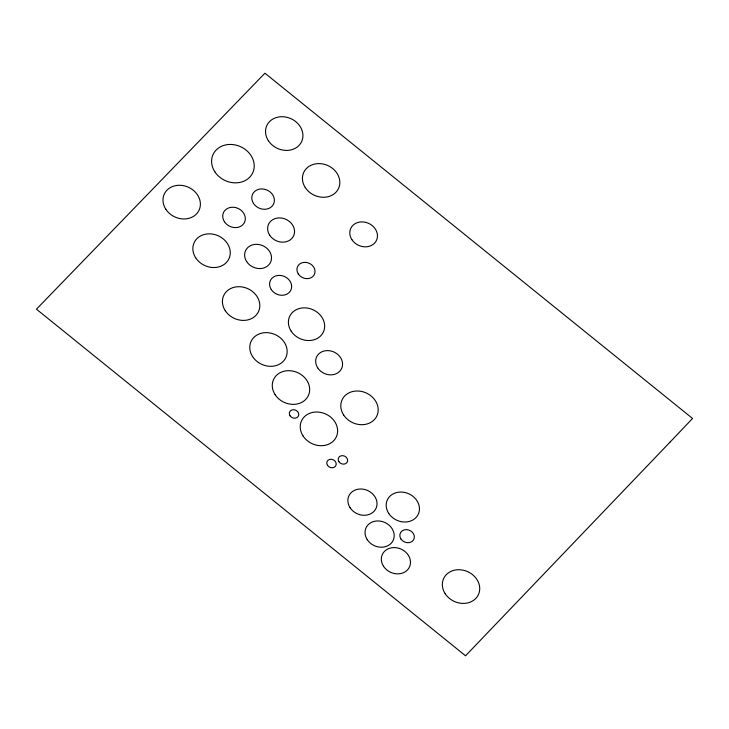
<?xml version="1.0" encoding="UTF-8"?>
<svg xmlns="http://www.w3.org/2000/svg" width="729" height="729" viewBox="0 0 729 729"><rect width="100%" height="100%" fill="white"/><g stroke="black" fill="none" stroke-linecap="round" stroke-linejoin="round"><path stroke-width="1.09" d="M669.978 442.184L465.549 655.799L36.45 309.178L264.928 73.201L692.55 418.455L669.978 442.184M445.182 593.716A19.164 16.32 24.6 0 0 477.55 596.213A19.164 16.32 24.6 0 0 460.363 569.786A19.164 16.32 24.6 0 0 445.182 593.716M343.641 414.992A19.164 16.32 24.6 0 0 376.018 417.489A19.164 16.32 24.6 0 0 358.832 391.054A19.164 16.32 24.6 0 0 343.641 414.992M303.073 435.997A19.164 16.32 24.6 0 0 335.449 438.493A19.164 16.32 24.6 0 0 318.263 412.067A19.164 16.32 24.6 0 0 303.073 435.997M275.115 394.662A19.164 16.32 24.6 0 0 307.492 397.159A19.164 16.32 24.6 0 0 290.297 370.733A19.164 16.32 24.6 0 0 275.115 394.662M252.608 356.618A19.164 16.32 24.6 0 0 284.984 359.115A19.164 16.32 24.6 0 0 267.798 332.688A19.164 16.32 24.6 0 0 252.608 356.618M225.27 310.709A19.164 16.32 24.6 0 0 257.638 313.206A19.164 16.32 24.6 0 0 240.452 286.77A19.164 16.32 24.6 0 0 225.27 310.709M195.709 257.838A19.164 16.32 24.6 0 0 228.086 260.326A19.164 16.32 24.6 0 0 210.9 233.9A19.164 16.32 24.6 0 0 195.709 257.838M165.838 209.269A19.164 16.32 24.6 0 0 198.206 211.765A19.164 16.32 24.6 0 0 181.02 185.33A19.164 16.32 24.6 0 0 165.838 209.269M214.836 171.789A21.843 18.608 24.6 0 0 251.742 174.632A21.843 18.608 24.6 0 0 232.15 144.506A21.843 18.608 24.6 0 0 214.836 171.789M268.381 140.715A19.164 16.32 24.6 0 0 300.758 143.203A19.164 16.32 24.6 0 0 283.563 116.777A19.164 16.32 24.6 0 0 268.381 140.715M305.287 187.581A19.164 16.32 24.6 0 0 337.664 190.078A19.164 16.32 24.6 0 0 320.468 163.651A19.164 16.32 24.6 0 0 305.287 187.581M351.897 239.659A14.179 12.074 24.6 0 0 375.854 241.509A14.179 12.074 24.6 0 0 363.133 221.944A14.179 12.074 24.6 0 0 351.897 239.659M383.536 566.296A14.944 12.73 24.6 0 0 408.787 568.246A14.944 12.73 24.6 0 0 395.373 547.634A14.944 12.73 24.6 0 0 383.536 566.296M367.243 539.651A14.944 12.73 24.6 0 0 392.494 541.601A14.944 12.73 24.6 0 0 379.08 520.989A14.944 12.73 24.6 0 0 367.243 539.651M350.075 507.712A14.944 12.73 24.6 0 0 375.326 509.662A14.944 12.73 24.6 0 0 361.912 489.041A14.944 12.73 24.6 0 0 350.075 507.712M388.721 513.389A17.059 14.525 24.6 0 0 417.535 515.613A17.059 14.525 24.6 0 0 402.235 492.093A17.059 14.525 24.6 0 0 388.721 513.389M291.144 331.13A18.589 15.838 24.6 0 0 322.546 333.554A18.589 15.838 24.6 0 0 305.87 307.911A18.589 15.838 24.6 0 0 291.144 331.13M317.698 367.872A13.796 11.755 24.6 0 0 341.008 369.667A13.796 11.755 24.6 0 0 328.624 350.64A13.796 11.755 24.6 0 0 317.698 367.872M246.657 261.593A13.796 11.755 24.6 0 0 269.958 263.397A13.796 11.755 24.6 0 0 257.583 244.361A13.796 11.755 24.6 0 0 246.657 261.593M269.675 235.175A13.796 11.755 24.6 0 0 292.985 236.971A13.796 11.755 24.6 0 0 280.61 217.944A13.796 11.755 24.6 0 0 269.675 235.175M253.501 203.427A11.591 9.869 24.6 0 0 273.074 204.94A11.591 9.869 24.6 0 0 262.677 188.957A11.591 9.869 24.6 0 0 253.501 203.427M224.432 221.734A11.591 9.869 24.6 0 0 244.015 223.247A11.591 9.869 24.6 0 0 233.617 207.264A11.591 9.869 24.6 0 0 224.432 221.734M271.252 289.55A11.318 9.641 24.6 0 0 290.37 291.017A11.318 9.641 24.6 0 0 280.218 275.416A11.318 9.641 24.6 0 0 271.252 289.55M298.316 273.958A9.277 7.901 24.6 0 0 313.989 275.161A9.277 7.901 24.6 0 0 305.67 262.367A9.277 7.901 24.6 0 0 298.316 273.958M327.485 465.33A4.848 4.128 24.6 0 0 335.677 465.959A4.848 4.128 24.6 0 0 331.321 459.27A4.848 4.128 24.6 0 0 327.485 465.33M338.921 461.712A4.848 4.128 24.6 0 0 347.104 462.341A4.848 4.128 24.6 0 0 342.758 455.652A4.848 4.128 24.6 0 0 338.921 461.712M290.024 415.776A4.848 4.128 24.6 0 0 298.216 416.405A4.848 4.128 24.6 0 0 293.86 409.716A4.848 4.128 24.6 0 0 290.024 415.776M400.914 538.968A7.472 6.37 24.6 0 0 413.534 539.934A7.472 6.37 24.6 0 0 406.828 529.628A7.472 6.37 24.6 0 0 400.914 538.968"/></g></svg>
